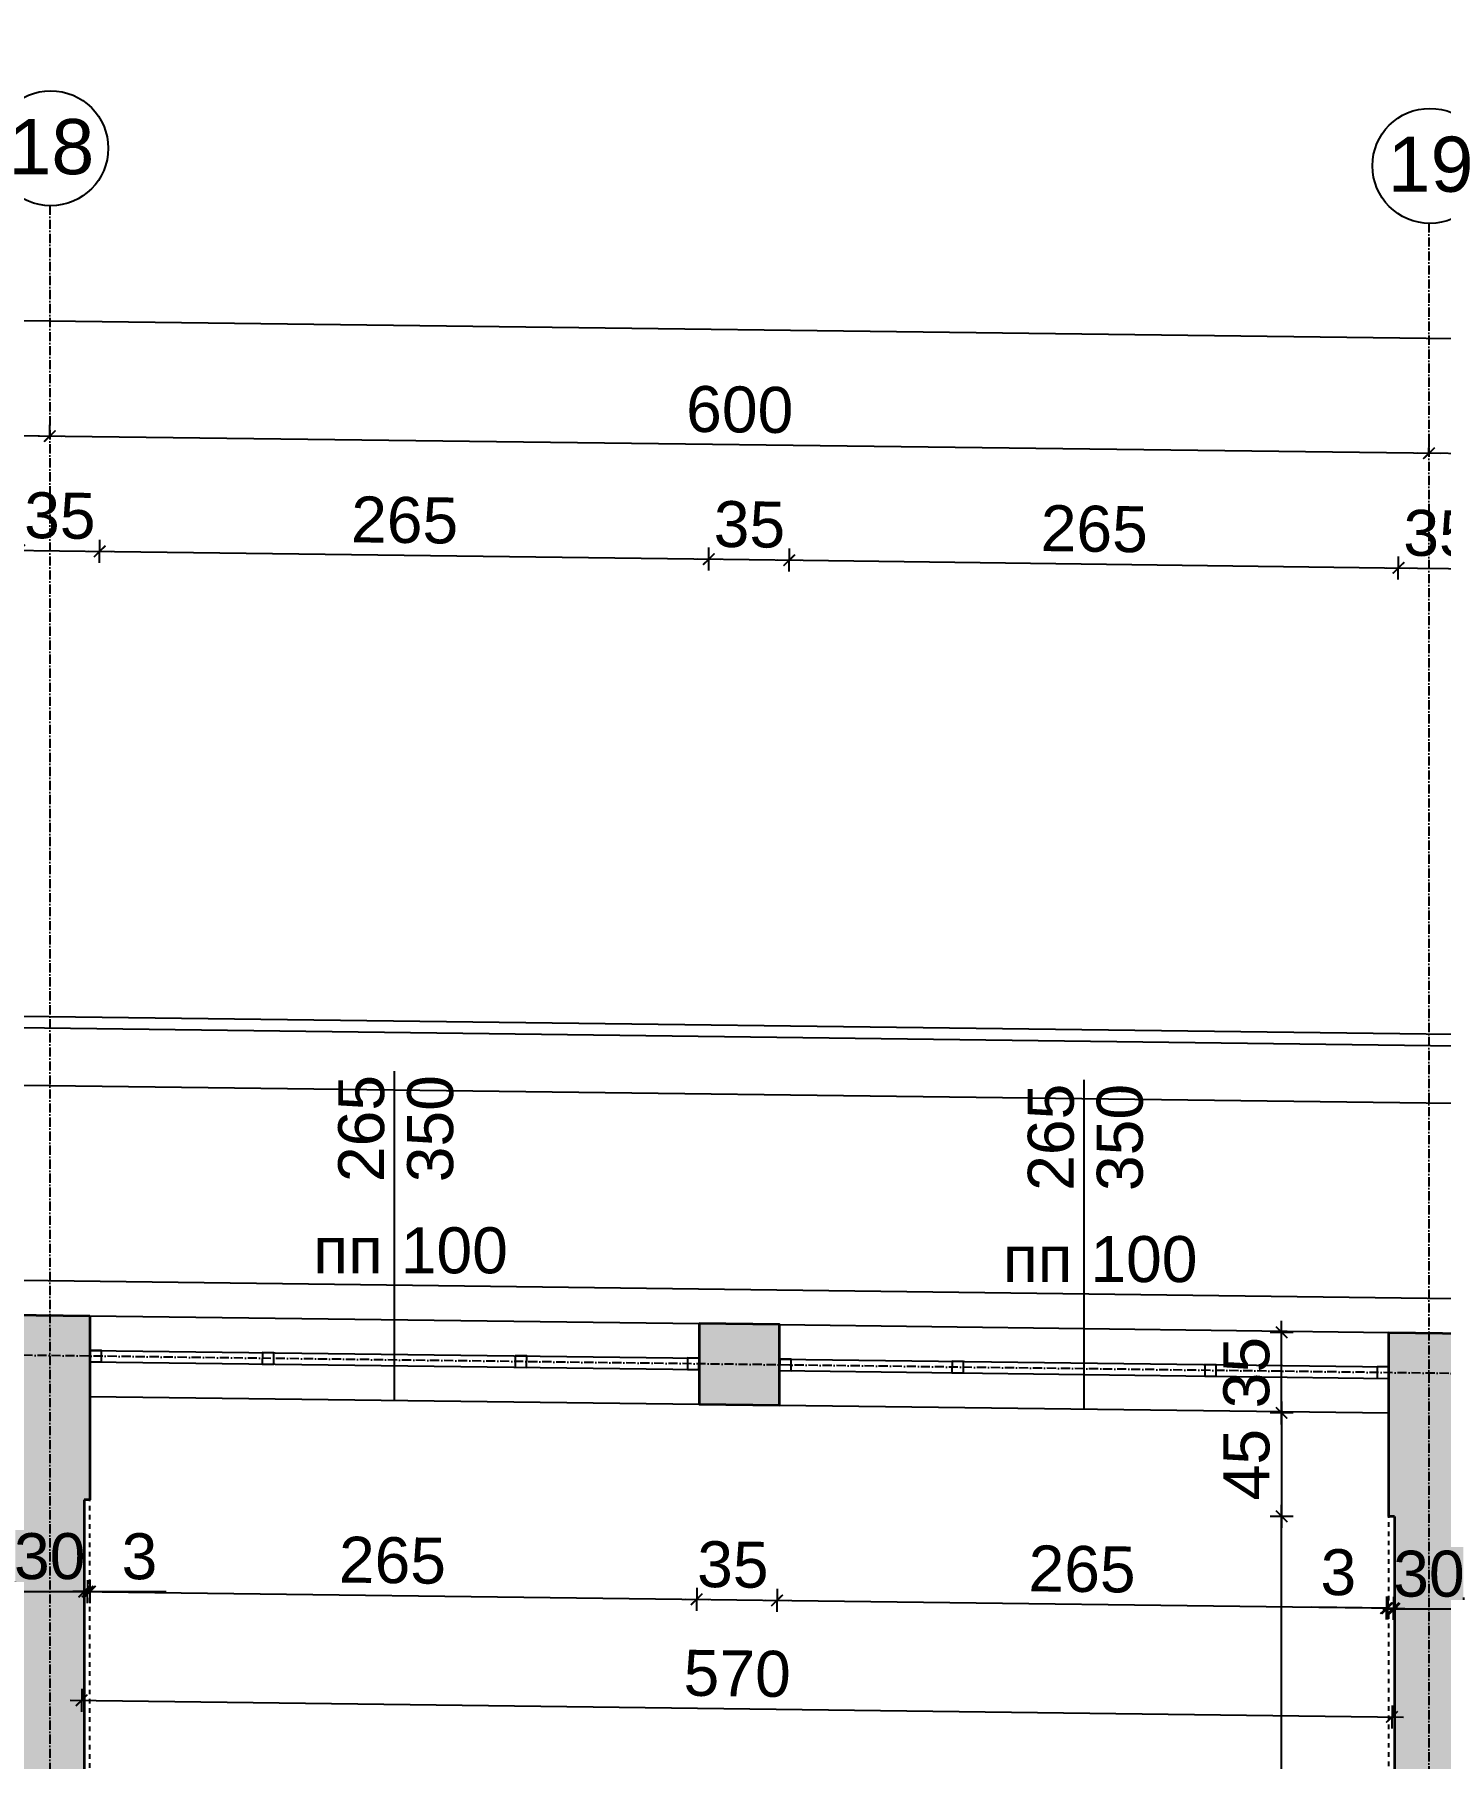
# Model space of a CAD drawing. Header units: inches. Extents: x -72385 to 39588, y -6525 to 66685.
# Drawn here: x -42931 to -42320, y 23815 to 24565 of the extents above; entities that cross this region are included whole.
import ezdxf

# ---------------------------------------------------------------- set-up
doc = ezdxf.new("R2010")
doc.units = ezdxf.units.IN
doc.header["$MEASUREMENT"] = 0
doc.linetypes.add('DashDot', pattern=[0.6, 0.4, -0.1, 0, -0.1])
doc.linetypes.add('Hidden', pattern=[0.4, 0.2, -0.2])
for name, color, linetype, lineweight in [('Изгледни линии', 253, 'Continuous', 25), ('Надписи коти външни', 252, 'Continuous', 25), ('Надписи коти вътрешни', 252, 'Continuous', 25), ('Надписи Оси', 252, 'Continuous', 25), ('Надписи прозорци', 252, 'Continuous', 25), ('Оси', 252, 'DashDot', 25), ('Прозорци', 251, 'Continuous', 25), ('Пунктир', 253, 'Hidden', 25), ('Разрезни линии', 7, 'Continuous', 35), ('Щрих стени', 254, 'Continuous', 25)]:
    doc.layers.add(name, color=color, linetype=linetype, lineweight=lineweight)
doc.styles.add('Arial Regular', font='arial.ttf')
doc.styles.get("Standard").update_dxf_attribs({"font": 'arial.ttf'})
doc.dimstyles.new('Annotative', dxfattribs={"dimscale": 0, "dimtxt": 20, "dimasz": 5, "dimexe": 5, "dimexo": 5, "dimgap": 5, "dimtad": 1, "dimdec": 0, "dimzin": 0, "dimdsep": 46, "dimtxsty": 'Standard', "dimblk": 'ARCHTICK', "dimcen": 5, "dimdle": 5, "dimadec": 0, "dimazin": 0, "dimtfac": 1, "dimtdec": 0, "dimtofl": 0, "dimtmove": 0, "dimatfit": 3, "dimldrblk": 'ARCHTICK', "dimfxl": 5, "dimfxlon": 1, "dimtolj": 1, "dimtzin": 0, "dimarcsym": 1})

# ---------------------------------------------------------------- blocks, each defined once
blk = doc.blocks.new('_ArchTick')
at = {"color": 0, "linetype": 'ByBlock', "const_width": 0.15}
blk.add_lwpolyline([(-0.5, -0.5), (0.5, 0.5)], dxfattribs=at)
blk = doc.blocks.new('*D2864')
at = {"layer": 'Defpoints', "color": 0, "ltscale": 50, "transparency": 16777216}
for p in [(-42907.34, 23972.69), (-42642.34, 23969.32), (-42643.42, 23884.41)]:
    blk.add_point(p, dxfattribs=at)
at = {"layer": 'Надписи коти вътрешни', "color": 0, "lineweight": -2, "ltscale": 50, "transparency": 16777216}
for p, q in [((-42913.42, 23887.85), (-42638.42, 23884.34)), ((-42908.35, 23892.78), (-42908.48, 23882.78)), ((-42643.35, 23889.41), (-42643.48, 23879.41))]:
    blk.add_line(p, q, dxfattribs=at)
at = {"layer": 'Надписи коти вътрешни', "color": 0, "lineweight": -2, "ltscale": 50, "transparency": 16777216, "xscale": 5, "yscale": 5, "zscale": 5}
for p, rotation in [((-42908.42, 23887.78), 179.2706286525463), ((-42643.42, 23884.41), 359.2706286525462)]:
    blk.add_blockref('_ArchTick', p, dxfattribs=dict(at, rotation=rotation))
at = {"layer": 'Надписи коти вътрешни', "color": 0, "ltscale": 50, "transparency": 16777216, "insert": (-42775.72, 23901.3), "char_height": 20, "attachment_point": 5, "rotation": 359.27063}
blk.add_mtext('\\A1;265', dxfattribs=at)
blk = doc.blocks.new('*D2865')
at = {"layer": 'Defpoints', "color": 0, "ltscale": 50, "transparency": 16777216}
for p in [(-42909.84, 23937.72), (-42907.34, 23937.69), (-42907.34, 23887.77)]:
    blk.add_point(p, dxfattribs=at)
at = {"layer": 'Надписи коти вътрешни', "color": 0, "lineweight": -2, "ltscale": 50, "transparency": 16777216}
for p, q in [((-42909.84, 23887.77), (-42914.84, 23887.77)), ((-42909.84, 23892.77), (-42909.84, 23882.77)), ((-42907.34, 23892.77), (-42907.34, 23882.77)), ((-42907.34, 23887.77), (-42874.24, 23887.77))]:
    blk.add_line(p, q, dxfattribs=at)
at = {"layer": 'Надписи коти вътрешни', "color": 0, "lineweight": -2, "ltscale": 50, "transparency": 16777216, "xscale": 5, "yscale": 5, "zscale": 5}
blk.add_blockref('_ArchTick', (-42909.84, 23887.77), dxfattribs=at)
at = {"layer": 'Надписи коти вътрешни', "color": 0, "lineweight": -2, "ltscale": 50, "transparency": 16777216, "xscale": 5, "yscale": 5, "zscale": 5, "rotation": 180}
blk.add_blockref('_ArchTick', (-42907.34, 23887.77), dxfattribs=at)
at = {"layer": 'Надписи коти вътрешни', "color": 0, "ltscale": 50, "transparency": 16777216, "insert": (-42885.79, 23902.99), "char_height": 20, "attachment_point": 5}
blk.add_mtext('\\A1;3', dxfattribs=at)
blk = doc.blocks.new('*D2866')
at = {"layer": 'Defpoints', "color": 0, "ltscale": 50, "transparency": 16777216}
for p in [(-42642.34, 23969.32), (-42607.34, 23968.87), (-42608.42, 23883.96)]:
    blk.add_point(p, dxfattribs=at)
at = {"layer": 'Надписи коти вътрешни', "color": 0, "lineweight": -2, "ltscale": 50, "transparency": 16777216}
for p, q in [((-42643.35, 23889.41), (-42643.48, 23879.41)), ((-42608.35, 23888.96), (-42608.48, 23878.96)), ((-42648.42, 23884.47), (-42603.42, 23883.9))]:
    blk.add_line(p, q, dxfattribs=at)
at = {"layer": 'Надписи коти вътрешни', "color": 0, "lineweight": -2, "ltscale": 50, "transparency": 16777216, "xscale": 5, "yscale": 5, "zscale": 5}
for p, rotation in [((-42643.42, 23884.41), 179.2706286525581), ((-42608.42, 23883.96), 359.2706286525582)]:
    blk.add_blockref('_ArchTick', p, dxfattribs=dict(at, rotation=rotation))
at = {"layer": 'Надписи коти вътрешни', "color": 0, "ltscale": 50, "transparency": 16777216, "insert": (-42627.62, 23899.43), "char_height": 20, "attachment_point": 5, "rotation": 359.27063}
blk.add_mtext('\\A1;35', dxfattribs=at)
blk = doc.blocks.new('*D2867')
at = {"layer": 'Defpoints', "color": 0, "ltscale": 50, "transparency": 16777216}
for p in [(-42607.34, 23968.87), (-42342.34, 23965.5), (-42343.42, 23880.59)]:
    blk.add_point(p, dxfattribs=at)
at = {"layer": 'Надписи коти вътрешни', "color": 0, "lineweight": -2, "ltscale": 50, "transparency": 16777216}
for p, q in [((-42608.35, 23888.96), (-42608.48, 23878.96)), ((-42613.42, 23884.03), (-42338.42, 23880.53)), ((-42343.35, 23885.59), (-42343.48, 23875.59))]:
    blk.add_line(p, q, dxfattribs=at)
at = {"layer": 'Надписи коти вътрешни', "color": 0, "lineweight": -2, "ltscale": 50, "transparency": 16777216, "xscale": 5, "yscale": 5, "zscale": 5}
for p, rotation in [((-42608.42, 23883.96), 179.270628652547), ((-42343.42, 23880.59), 359.270628652547)]:
    blk.add_blockref('_ArchTick', p, dxfattribs=dict(at, rotation=rotation))
at = {"layer": 'Надписи коти вътрешни', "color": 0, "ltscale": 50, "transparency": 16777216, "insert": (-42475.72, 23897.49), "char_height": 20, "attachment_point": 5, "rotation": 359.27063}
blk.add_mtext('\\A1;265', dxfattribs=at)
blk = doc.blocks.new('*D4104')
at = {"layer": 'Defpoints', "color": 0, "ltscale": 50, "transparency": 16777216}
for p in [(-42342.34, 23920.49), (-42339.84, 23920.46), (-42342.85, 23880.58)]:
    blk.add_point(p, dxfattribs=at)
at = {"layer": 'Надписи коти вътрешни', "color": 0, "lineweight": -2, "ltscale": 50, "transparency": 16777216}
for p, q in [((-42342.85, 23880.58), (-42375.94, 23881)), ((-42342.78, 23885.58), (-42342.91, 23875.58)), ((-42340.28, 23885.55), (-42340.41, 23875.55)), ((-42340.35, 23880.55), (-42335.35, 23880.49))]:
    blk.add_line(p, q, dxfattribs=at)
at = {"layer": 'Надписи коти вътрешни', "color": 0, "lineweight": -2, "ltscale": 50, "transparency": 16777216, "xscale": 5, "yscale": 5, "zscale": 5}
for p, rotation in [((-42342.85, 23880.58), 359.2706286525964), ((-42340.35, 23880.55), 179.2706286525964)]:
    blk.add_blockref('_ArchTick', p, dxfattribs=dict(at, rotation=rotation))
at = {"layer": 'Надписи коти вътрешни', "color": 0, "ltscale": 50, "transparency": 16777216, "insert": (-42364.2, 23896.07), "char_height": 20, "attachment_point": 5, "rotation": 359.27063}
blk.add_mtext('\\A1;3', dxfattribs=at)
blk = doc.blocks.new('*D2895')
at = {"layer": 'Defpoints', "color": 0, "ltscale": 50, "transparency": 16777216}
for p in [(-42342.34, 23965.5), (-42388.92, 23920.49), (-42342.34, 23920.49)]:
    blk.add_point(p, dxfattribs=at)
at = {"layer": 'Надписи коти вътрешни', "color": 0, "lineweight": -2, "ltscale": 50, "transparency": 16777216}
for p, q in [((-42388.92, 23970.5), (-42388.92, 23915.49)), ((-42383.92, 23965.5), (-42393.92, 23965.5)), ((-42383.92, 23920.49), (-42393.92, 23920.49))]:
    blk.add_line(p, q, dxfattribs=at)
at = {"layer": 'Надписи коти вътрешни', "color": 0, "lineweight": -2, "ltscale": 50, "transparency": 16777216, "xscale": 5, "yscale": 5, "zscale": 5}
for p, rotation in [((-42388.92, 23965.5), 90), ((-42388.92, 23920.49), 270)]:
    blk.add_blockref('_ArchTick', p, dxfattribs=dict(at, rotation=rotation))
at = {"layer": 'Надписи коти вътрешни', "color": 0, "ltscale": 50, "transparency": 16777216, "insert": (-42404.09, 23943), "char_height": 20, "attachment_point": 5, "rotation": 90}
blk.add_mtext('\\A1;45', dxfattribs=at)
blk = doc.blocks.new('*D2896')
at = {"layer": 'Defpoints', "color": 0, "ltscale": 50, "transparency": 16777216}
for p in [(-42388.92, 23920.49), (-42342.34, 23920.49), (-42342.34, 23427.91)]:
    blk.add_point(p, dxfattribs=at)
at = {"layer": 'Надписи коти вътрешни', "color": 0, "lineweight": -2, "ltscale": 50, "transparency": 16777216}
for p, q in [((-42388.92, 23422.91), (-42388.92, 23925.49)), ((-42383.92, 23920.49), (-42393.92, 23920.49)), ((-42383.92, 23427.91), (-42393.92, 23427.91))]:
    blk.add_line(p, q, dxfattribs=at)
at = {"layer": 'Надписи коти вътрешни', "color": 0, "lineweight": -2, "ltscale": 50, "transparency": 16777216, "xscale": 5, "yscale": 5, "zscale": 5}
for p, rotation in [((-42388.92, 23920.49), 90), ((-42388.92, 23427.91), 270)]:
    blk.add_blockref('_ArchTick', p, dxfattribs=dict(at, rotation=rotation))
at = {"layer": 'Надписи коти вътрешни', "color": 0, "ltscale": 50, "transparency": 16777216, "insert": (-42404.14, 23674.2), "char_height": 20, "attachment_point": 5, "rotation": 90}
blk.add_mtext('\\A1;493', dxfattribs=at)
blk = doc.blocks.new('*D4596')
at = {"layer": 'Defpoints', "color": 0, "ltscale": 50, "transparency": 16777216}
for p in [(-42909.84, 23927.72), (-42339.84, 23920.46), (-42340.95, 23833.24)]:
    blk.add_point(p, dxfattribs=at)
at = {"layer": 'Надписи коти вътрешни', "color": 0, "lineweight": -2, "ltscale": 50, "transparency": 16777216}
for p, q in [((-42910.88, 23845.5), (-42911.01, 23835.5)), ((-42915.95, 23840.56), (-42335.95, 23833.18)), ((-42340.88, 23838.24), (-42341.01, 23828.24))]:
    blk.add_line(p, q, dxfattribs=at)
at = {"layer": 'Надписи коти вътрешни', "color": 0, "lineweight": -2, "ltscale": 50, "transparency": 16777216, "xscale": 5, "yscale": 5, "zscale": 5}
for p, rotation in [((-42910.95, 23840.5), 179.2706286525477), ((-42340.95, 23833.24), 359.2706286525477)]:
    blk.add_blockref('_ArchTick', p, dxfattribs=dict(at, rotation=rotation))
at = {"layer": 'Надписи коти вътрешни', "color": 0, "ltscale": 50, "transparency": 16777216, "insert": (-42625.75, 23852.08), "char_height": 20, "attachment_point": 5, "rotation": 359.27063}
blk.add_mtext('\\A1;570', dxfattribs=at)
blk = doc.blocks.new('*D5739')
at = {"layer": 'Defpoints', "color": 0, "ltscale": 50, "transparency": 16777216}
for p in [(-42903.1, 24340.17), (-42942.34, 24008.14), (-42907.34, 24007.69)]:
    blk.add_point(p, dxfattribs=at)
at = {"layer": 'Надписи коти външни', "color": 0, "lineweight": -2, "ltscale": 50, "transparency": 16777216}
for p, q in [((-42938.17, 24335.61), (-42938.04, 24345.61)), ((-42903.17, 24335.17), (-42903.04, 24345.17)), ((-42943.1, 24340.68), (-42898.11, 24340.1))]:
    blk.add_line(p, q, dxfattribs=at)
at = {"layer": 'Надписи коти външни', "color": 0, "lineweight": -2, "ltscale": 50, "transparency": 16777216, "xscale": 5, "yscale": 5, "zscale": 5}
for p, rotation in [((-42938.1, 24340.61), 179.2706286525463), ((-42903.1, 24340.17), 359.2706286525462)]:
    blk.add_blockref('_ArchTick', p, dxfattribs=dict(at, rotation=rotation))
at = {"layer": 'Надписи коти външни', "color": 0, "ltscale": 50, "transparency": 16777216, "insert": (-42920.41, 24355.61), "char_height": 20, "attachment_point": 5, "rotation": 359.27063}
blk.add_mtext('\\A1;35', dxfattribs=at)
blk = doc.blocks.new('*D5740')
at = {"layer": 'Defpoints', "color": 0, "ltscale": 50, "transparency": 16777216}
for p in [(-42638.1, 24336.79), (-42907.34, 24007.69), (-42642.34, 24004.32)]:
    blk.add_point(p, dxfattribs=at)
at = {"layer": 'Надписи коти външни', "color": 0, "lineweight": -2, "ltscale": 50, "transparency": 16777216}
for p, q in [((-42903.17, 24335.17), (-42903.04, 24345.17)), ((-42908.1, 24340.23), (-42633.11, 24336.73)), ((-42638.17, 24331.79), (-42638.04, 24341.79))]:
    blk.add_line(p, q, dxfattribs=at)
at = {"layer": 'Надписи коти външни', "color": 0, "lineweight": -2, "ltscale": 50, "transparency": 16777216, "xscale": 5, "yscale": 5, "zscale": 5}
for p, rotation in [((-42903.1, 24340.17), 179.270628652547), ((-42638.1, 24336.79), 359.270628652547)]:
    blk.add_blockref('_ArchTick', p, dxfattribs=dict(at, rotation=rotation))
at = {"layer": 'Надписи коти външни', "color": 0, "ltscale": 50, "transparency": 16777216, "insert": (-42770.41, 24353.69), "char_height": 20, "attachment_point": 5, "rotation": 359.27063}
blk.add_mtext('\\A1;265', dxfattribs=at)
blk = doc.blocks.new('*D5741')
at = {"layer": 'Defpoints', "color": 0, "ltscale": 50, "transparency": 16777216}
for p in [(-42603.1, 24336.35), (-42642.34, 24004.32), (-42607.34, 24003.88)]:
    blk.add_point(p, dxfattribs=at)
at = {"layer": 'Надписи коти външни', "color": 0, "lineweight": -2, "ltscale": 50, "transparency": 16777216}
for p, q in [((-42638.17, 24331.79), (-42638.04, 24341.79)), ((-42603.17, 24331.35), (-42603.04, 24341.35)), ((-42643.1, 24336.86), (-42598.11, 24336.28))]:
    blk.add_line(p, q, dxfattribs=at)
at = {"layer": 'Надписи коти външни', "color": 0, "lineweight": -2, "ltscale": 50, "transparency": 16777216, "xscale": 5, "yscale": 5, "zscale": 5}
for p, rotation in [((-42638.1, 24336.79), 179.2706286525522), ((-42603.1, 24336.35), 359.2706286525522)]:
    blk.add_blockref('_ArchTick', p, dxfattribs=dict(at, rotation=rotation))
at = {"layer": 'Надписи коти външни', "color": 0, "ltscale": 50, "transparency": 16777216, "insert": (-42620.41, 24351.79), "char_height": 20, "attachment_point": 5, "rotation": 359.27063}
blk.add_mtext('\\A1;35', dxfattribs=at)
blk = doc.blocks.new('*D5742')
at = {"layer": 'Defpoints', "color": 0, "ltscale": 50, "transparency": 16777216}
for p in [(-42338.1, 24332.97), (-42607.34, 24003.88), (-42342.34, 24000.5)]:
    blk.add_point(p, dxfattribs=at)
at = {"layer": 'Надписи коти външни', "color": 0, "lineweight": -2, "ltscale": 50, "transparency": 16777216}
for p, q in [((-42603.17, 24331.35), (-42603.04, 24341.35)), ((-42338.17, 24327.97), (-42338.04, 24337.97)), ((-42608.1, 24336.41), (-42333.11, 24332.91))]:
    blk.add_line(p, q, dxfattribs=at)
at = {"layer": 'Надписи коти външни', "color": 0, "lineweight": -2, "ltscale": 50, "transparency": 16777216, "xscale": 5, "yscale": 5, "zscale": 5}
for p, rotation in [((-42603.1, 24336.35), 179.2706286525463), ((-42338.1, 24332.97), 359.2706286525462)]:
    blk.add_blockref('_ArchTick', p, dxfattribs=dict(at, rotation=rotation))
at = {"layer": 'Надписи коти външни', "color": 0, "ltscale": 50, "transparency": 16777216, "insert": (-42470.41, 24349.87), "char_height": 20, "attachment_point": 5, "rotation": 359.27063}
blk.add_mtext('\\A1;265', dxfattribs=at)
blk = doc.blocks.new('*D5743')
at = {"layer": 'Defpoints', "color": 0, "ltscale": 50, "transparency": 16777216}
for p in [(-42303.1, 24332.53), (-42342.34, 24000.5), (-42307.34, 24000.06)]:
    blk.add_point(p, dxfattribs=at)
at = {"layer": 'Надписи коти външни', "color": 0, "lineweight": -2, "ltscale": 50, "transparency": 16777216}
for p, q in [((-42338.17, 24327.97), (-42338.04, 24337.97)), ((-42343.1, 24333.04), (-42298.11, 24332.47)), ((-42303.17, 24327.53), (-42303.04, 24337.53))]:
    blk.add_line(p, q, dxfattribs=at)
at = {"layer": 'Надписи коти външни', "color": 0, "lineweight": -2, "ltscale": 50, "transparency": 16777216, "xscale": 5, "yscale": 5, "zscale": 5}
for p, rotation in [((-42338.1, 24332.97), 179.2706286525463), ((-42303.1, 24332.53), 359.2706286525462)]:
    blk.add_blockref('_ArchTick', p, dxfattribs=dict(at, rotation=rotation))
at = {"layer": 'Надписи коти външни', "color": 0, "ltscale": 50, "transparency": 16777216, "insert": (-42320.41, 24347.97), "char_height": 20, "attachment_point": 5, "rotation": 359.27063}
blk.add_mtext('\\A1;35', dxfattribs=at)
blk = doc.blocks.new('*D5770')
at = {"layer": 'Defpoints', "color": 0, "ltscale": 50, "transparency": 16777216}
for p in [(-42324.84, 24382.81), (-42324.84, 24382.81), (-41724.84, 24375.17)]:
    blk.add_point(p, dxfattribs=at)
at = {"layer": 'Надписи коти външни', "color": 0, "lineweight": -2, "ltscale": 50, "transparency": 16777216}
for p, q in [((-41719.84, 24375.11), (-42329.84, 24382.87)), ((-42324.84, 24382.81), (-42324.77, 24387.81)), ((-41724.84, 24375.17), (-41724.77, 24380.17))]:
    blk.add_line(p, q, dxfattribs=at)
at = {"layer": 'Надписи коти външни', "color": 0, "lineweight": -2, "ltscale": 50, "transparency": 16777216, "xscale": 5, "yscale": 5, "zscale": 5}
for p, rotation in [((-42324.84, 24382.81), 179.2706286525473), ((-41724.84, 24375.17), 359.2706286525473)]:
    blk.add_blockref('_ArchTick', p, dxfattribs=dict(at, rotation=rotation))
at = {"layer": 'Надписи коти външни', "color": 0, "ltscale": 50, "transparency": 16777216, "insert": (-42024.64, 24394.2), "char_height": 20, "attachment_point": 5, "rotation": 359.27063}
blk.add_mtext('\\A1;600', dxfattribs=at)
blk = doc.blocks.new('*D5771')
at = {"layer": 'Defpoints', "color": 0, "ltscale": 50, "transparency": 16777216}
for p in [(-42924.84, 24390.25), (-42924.84, 24390.25), (-42324.84, 24382.81)]:
    blk.add_point(p, dxfattribs=at)
at = {"layer": 'Надписи коти външни', "color": 0, "lineweight": -2, "ltscale": 50, "transparency": 16777216}
for p, q in [((-42319.84, 24382.75), (-42929.84, 24390.31)), ((-42924.84, 24390.25), (-42924.78, 24395.25)), ((-42324.84, 24382.81), (-42324.78, 24387.81))]:
    blk.add_line(p, q, dxfattribs=at)
at = {"layer": 'Надписи коти външни', "color": 0, "lineweight": -2, "ltscale": 50, "transparency": 16777216, "xscale": 5, "yscale": 5, "zscale": 5}
for p, rotation in [((-42924.84, 24390.25), 179.2893056029404), ((-42324.84, 24382.81), 359.2893056029404)]:
    blk.add_blockref('_ArchTick', p, dxfattribs=dict(at, rotation=rotation))
at = {"layer": 'Надписи коти външни', "color": 0, "ltscale": 50, "transparency": 16777216, "insert": (-42624.65, 24401.74), "char_height": 20, "attachment_point": 5, "rotation": 359.28931}
blk.add_mtext('\\A1;600', dxfattribs=at)
blk = doc.blocks.new('*D5772')
at = {"layer": 'Defpoints', "color": 0, "ltscale": 50, "transparency": 16777216}
for p in [(-43524.84, 24398.09), (-43524.84, 24398.09), (-42924.84, 24390.25)]:
    blk.add_point(p, dxfattribs=at)
at = {"layer": 'Надписи коти външни', "color": 0, "lineweight": -2, "ltscale": 50, "transparency": 16777216}
for p, q in [((-42919.84, 24390.19), (-43529.84, 24398.15)), ((-43524.84, 24398.09), (-43524.77, 24403.09)), ((-42924.84, 24390.25), (-42924.77, 24395.25))]:
    blk.add_line(p, q, dxfattribs=at)
at = {"layer": 'Надписи коти външни', "color": 0, "lineweight": -2, "ltscale": 50, "transparency": 16777216, "xscale": 5, "yscale": 5, "zscale": 5}
for p, rotation in [((-43524.84, 24398.09), 179.2519518571627), ((-42924.84, 24390.25), 359.2519518571626)]:
    blk.add_blockref('_ArchTick', p, dxfattribs=dict(at, rotation=rotation))
at = {"layer": 'Надписи коти външни', "color": 0, "ltscale": 50, "transparency": 16777216, "insert": (-43224.64, 24409.38), "char_height": 20, "attachment_point": 5, "rotation": 359.25195}
blk.add_mtext('\\A1;600', dxfattribs=at)
blk = doc.blocks.new('*D5760')
at = {"layer": 'Defpoints', "color": 0, "ltscale": 50, "transparency": 16777216}
for p in [(-40216.83, 24405.98), (-52317.34, 24127.49), (-40222.34, 23973.51)]:
    blk.add_point(p, dxfattribs=at)
at = {"layer": 'Надписи коти външни', "color": 0, "lineweight": -2, "ltscale": 50, "transparency": 16777216}
for p, q in [((-52311.9, 24554.95), (-52311.77, 24564.95)), ((-52316.83, 24560.02), (-40211.83, 24405.91)), ((-40216.9, 24400.98), (-40216.77, 24410.98))]:
    blk.add_line(p, q, dxfattribs=at)
at = {"layer": 'Надписи коти външни', "color": 0, "lineweight": -2, "ltscale": 50, "transparency": 16777216, "xscale": 5, "yscale": 5, "zscale": 5}
for p, rotation in [((-52311.83, 24559.95), 179.2706286525472), ((-40216.83, 24405.98), 359.2706286525473)]:
    blk.add_blockref('_ArchTick', p, dxfattribs=dict(at, rotation=rotation))
at = {"layer": 'Надписи коти външни', "color": 0, "ltscale": 50, "transparency": 16777216, "insert": (-46264.14, 24498.18), "char_height": 20, "attachment_point": 5, "rotation": 359.27063}
blk.add_mtext('\\A1;12095', dxfattribs=at)
blk = doc.blocks.new('*D7304')
at = {"layer": 'Defpoints', "color": 0, "ltscale": 10, "transparency": 16777216}
for p in [(-42939.84, 23897.09), (-42909.84, 23897.09), (-42909.84, 23887.85)]:
    blk.add_point(p, dxfattribs=at)
at = {"layer": 'Надписи коти вътрешни', "color": 0, "lineweight": -2, "ltscale": 10, "transparency": 16777216}
for p, q in [((-42944.84, 23887.85), (-42904.84, 23887.85)), ((-42939.84, 23892.09), (-42939.84, 23882.85)), ((-42909.84, 23892.09), (-42909.84, 23882.85))]:
    blk.add_line(p, q, dxfattribs=at)
at = {"layer": 'Надписи коти вътрешни', "color": 0, "lineweight": -2, "ltscale": 10, "transparency": 16777216, "xscale": 5, "yscale": 5, "zscale": 5, "rotation": 180}
blk.add_blockref('_ArchTick', (-42939.84, 23887.85), dxfattribs=at)
at = {"layer": 'Надписи коти вътрешни', "color": 0, "lineweight": -2, "ltscale": 10, "transparency": 16777216, "xscale": 5, "yscale": 5, "zscale": 5}
blk.add_blockref('_ArchTick', (-42909.84, 23887.85), dxfattribs=at)
at = {"layer": 'Надписи коти вътрешни', "color": 0, "ltscale": 10, "transparency": 16777216, "insert": (-42924.84, 23903.06), "char_height": 20, "attachment_point": 5}
blk.add_mtext('\\A1;30', dxfattribs=at)
blk = doc.blocks.new('*D7305')
at = {"layer": 'Defpoints', "color": 0, "ltscale": 10, "transparency": 16777216}
for p in [(-42339.84, 23901.27), (-42309.84, 23901.27), (-42309.84, 23880.21)]:
    blk.add_point(p, dxfattribs=at)
at = {"layer": 'Надписи коти вътрешни', "color": 0, "lineweight": -2, "ltscale": 10, "transparency": 16777216}
for p, q in [((-42339.84, 23885.21), (-42339.84, 23875.21)), ((-42309.84, 23885.21), (-42309.84, 23875.21)), ((-42344.84, 23880.21), (-42304.84, 23880.21))]:
    blk.add_line(p, q, dxfattribs=at)
at = {"layer": 'Надписи коти вътрешни', "color": 0, "lineweight": -2, "ltscale": 10, "transparency": 16777216, "xscale": 5, "yscale": 5, "zscale": 5, "rotation": 180}
blk.add_blockref('_ArchTick', (-42339.84, 23880.21), dxfattribs=at)
at = {"layer": 'Надписи коти вътрешни', "color": 0, "lineweight": -2, "ltscale": 10, "transparency": 16777216, "xscale": 5, "yscale": 5, "zscale": 5}
blk.add_blockref('_ArchTick', (-42309.84, 23880.21), dxfattribs=at)
at = {"layer": 'Надписи коти вътрешни', "color": 0, "ltscale": 10, "transparency": 16777216, "insert": (-42324.84, 23895.43), "char_height": 20, "attachment_point": 5}
blk.add_mtext('\\A1;30', dxfattribs=at)
blk = doc.blocks.new('*D7327')
at = {"layer": 'Defpoints', "color": 0, "ltscale": 10, "transparency": 16777216}
for p in [(-42388.92, 24000.5), (-42351.94, 24000.5), (-42351.94, 23965.5)]:
    blk.add_point(p, dxfattribs=at)
at = {"layer": 'Надписи коти вътрешни', "color": 0, "lineweight": -2, "ltscale": 10, "transparency": 16777216}
for p, q in [((-42383.92, 24000.5), (-42393.92, 24000.5)), ((-42388.92, 23960.5), (-42388.92, 24005.5)), ((-42383.92, 23965.5), (-42393.92, 23965.5))]:
    blk.add_line(p, q, dxfattribs=at)
at = {"layer": 'Надписи коти вътрешни', "color": 0, "lineweight": -2, "ltscale": 10, "transparency": 16777216, "xscale": 5, "yscale": 5, "zscale": 5}
for p, rotation in [((-42388.92, 24000.5), 90), ((-42388.92, 23965.5), 270)]:
    blk.add_blockref('_ArchTick', p, dxfattribs=dict(at, rotation=rotation))
at = {"layer": 'Надписи коти вътрешни', "color": 0, "ltscale": 10, "transparency": 16777216, "insert": (-42404.14, 23983), "char_height": 20, "attachment_point": 5, "rotation": 90}
blk.add_mtext('\\A1;35', dxfattribs=at)

msp = doc.modelspace()

# ---------------------------------------------------------------- hatches: boundary and pattern name
at = {"layer": 'Щрих стени', "ltscale": 10}
h = msp.add_hatch(color=256, dxfattribs=at)
h.dxf.hatch_style = 1
h.paths.add_polyline_path([(-45319.84, 23453.36), (-45339.84, 23453.61), (-45339.84, 23958.65), (-45337.34, 23958.62), (-45337.34, 24038.63), (-45372.34, 24039.08), (-45372.34, 23959.07), (-45369.84, 23959.04), (-45369.84, 23454), (-45372.34, 23454.03), (-45372.34, 23436.53), (-45449.84, 23437.51), (-45449.84, 23407.51), (-45369.84, 23406.49), (-45369.84, 23341.49), (-45339.84, 23341.1), (-45339.84, 23406.11), (-45139.84, 23403.56), (-45139.84, 23433.57), (-45319.84, 23435.86)])
h.paths.add_polyline_path([(-44729.84, 23458.3), (-44779.84, 23458.94), (-44779.84, 23428.98), (-44979.84, 23431.53), (-44979.84, 23401.53), (-44779.84, 23398.98), (-44779.84, 23368.93), (-44729.84, 23368.29), (-44729.84, 23398.34), (-44179.84, 23391.34), (-44179.84, 23361.29), (-44129.84, 23360.66), (-44129.84, 23390.71), (-43699.84, 23385.23), (-43699.84, 23415.23), (-44129.84, 23420.71), (-44129.84, 23450.66), (-44139.84, 23450.79), (-44139.84, 23943.38), (-44137.34, 23943.35), (-44137.34, 24023.35), (-44172.34, 24023.8), (-44172.34, 23943.79), (-44169.84, 23943.76), (-44169.84, 23451.17), (-44204.84, 23451.62), (-44204.84, 23421.66), (-44729.84, 23428.35)])
h.paths.add_polyline_path([(-44737.34, 24030.99), (-44772.34, 24031.44), (-44772.34, 23951.43), (-44737.34, 23950.98)])
h.paths.add_polyline_path([(-45037.34, 24034.81), (-45072.34, 24035.26), (-45072.34, 24000.25), (-45037.34, 23999.81)])
h.paths.add_polyline_path([(-44437.34, 24027.17), (-44472.34, 24027.62), (-44472.34, 23992.61), (-44437.34, 23992.17)])
h.paths.add_polyline_path([(-43837.34, 24019.53), (-43872.34, 24019.98), (-43872.34, 23984.98), (-43837.34, 23984.53)], flags=17)
h.paths.add_polyline_path([(-43507.34, 24015.33), (-43572.34, 24016.16), (-43572.34, 23936.15), (-43554.84, 23935.93), (-43554.84, 23443.34), (-43579.84, 23443.66), (-43579.84, 23413.71), (-43609.84, 23414.09), (-43609.84, 23384.09), (-43579.84, 23383.7), (-43579.84, 23353.65), (-43499.84, 23352.63), (-43499.84, 23382.69), (-43064.84, 23377.15), (-43064.84, 23407.15), (-43499.84, 23412.69), (-43499.84, 23442.64), (-43524.84, 23442.96), (-43524.84, 23935.55), (-43507.34, 23935.33)])
h.paths.add_polyline_path([(-43207.34, 24011.51), (-43242.34, 24011.96), (-43242.34, 23976.96), (-43207.34, 23976.51)], flags=17)
h.paths.add_polyline_path([(-42709.84, 23402.63), (-42899.84, 23405.05), (-42899.84, 23435), (-42909.84, 23435.13), (-42909.84, 23927.72), (-42907.34, 23927.69), (-42907.34, 24007.69), (-42942.34, 24008.14), (-42942.34, 23928.13), (-42939.84, 23928.1), (-42939.84, 23435.51), (-42974.84, 23435.96), (-42974.84, 23376), (-42949.84, 23375.68), (-42949.84, 23345.63), (-42899.84, 23345), (-42899.84, 23375.05), (-42709.84, 23372.63)])
h = msp.add_hatch(color=256, dxfattribs=at)
h.dxf.hatch_style = 1
h.paths.add_polyline_path([(-42607.34, 24003.88), (-42642.34, 24004.32), (-42642.34, 23969.32), (-42607.34, 23968.87)])
h.paths.add_polyline_path([(-42094.84, 23394.8), (-42299.84, 23397.41), (-42299.84, 23427.37), (-42309.84, 23427.49), (-42309.84, 23920.08), (-42307.34, 23920.05), (-42307.34, 24000.06), (-42342.34, 24000.5), (-42342.34, 23920.49), (-42339.84, 23920.46), (-42339.84, 23427.87), (-42349.84, 23428), (-42349.84, 23398.05), (-42549.84, 23400.59), (-42549.84, 23370.59), (-42349.84, 23368.05), (-42349.84, 23337.99), (-42299.84, 23337.36), (-42299.84, 23367.41), (-42094.84, 23364.8)])
h.paths.add_polyline_path([(-42007.34, 23996.24), (-42042.34, 23996.68), (-42042.34, 23961.68), (-42007.34, 23961.23)])
h.paths.add_polyline_path([(-41499.84, 23387.23), (-41699.84, 23389.77), (-41699.84, 23419.73), (-41709.84, 23419.85), (-41709.84, 23912.44), (-41707.34, 23912.41), (-41707.34, 23992.42), (-41742.34, 23992.86), (-41742.34, 23912.86), (-41739.84, 23912.82), (-41739.84, 23420.24), (-41774.84, 23420.68), (-41774.84, 23390.73), (-41934.84, 23392.76), (-41934.84, 23362.76), (-41749.84, 23360.41), (-41749.84, 23330.36), (-41699.84, 23329.72), (-41699.84, 23359.77), (-41499.84, 23357.22)])
h.paths.add_polyline_path([(-41407.34, 23988.6), (-41442.34, 23989.04), (-41442.34, 23954.04), (-41407.34, 23953.6)])
h.paths.add_polyline_path([(-40222.34, 23973.51), (-40717.34, 23979.81), (-40717.34, 23964.81), (-40907.34, 23967.23), (-40907.34, 23982.23), (-41142.34, 23985.22), (-41142.34, 23905.22), (-41107.34, 23904.77), (-41107.34, 23949.78), (-40697.34, 23944.56), (-40697.34, 23657.03), (-40667.34, 23656.65), (-40667.34, 23929.17), (-40622.34, 23928.6), (-40622.34, 23943.6), (-40257.34, 23938.96), (-40257.34, 23683.93), (-40267.34, 23684.06), (-40267.34, 23609.06), (-40257.34, 23608.93), (-40257.34, 23371.41), (-40497.34, 23374.46), (-40497.34, 23344.46), (-40257.34, 23341.41), (-40257.34, 23098.89), (-40267.34, 23099.01), (-40267.34, 23024.01), (-40257.34, 23023.88), (-40257.34, 22773.86), (-40647.34, 22778.83), (-40647.34, 22798.83), (-40667.34, 22799.08), (-40667.34, 22819.08), (-40697.34, 22819.47), (-40697.34, 22779.46), (-40732.34, 22779.91), (-40732.34, 22749.91), (-40207.34, 22743.22), (-40207.34, 22763.22), (-40222.34, 22763.41)])
h.paths.add_polyline_path([(-40597.34, 23405.74), (-40667.34, 23406.63), (-40667.34, 23436.63), (-40697.34, 23437.02), (-40697.34, 23377.01), (-41069.84, 23381.75), (-41069.84, 23407.01), (-41199.84, 23408.66), (-41199.84, 23383.41), (-41339.84, 23385.19), (-41339.84, 23355.19), (-41199.84, 23353.41), (-41199.84, 23328.66), (-41142.34, 23327.93), (-41142.34, 23297.92), (-41112.34, 23297.54), (-41112.34, 23327.54), (-41069.84, 23327), (-41069.84, 23351.75), (-40697.34, 23347.01), (-40697.34, 22919.47), (-40667.34, 22919.09), (-40667.34, 23346.63), (-40597.34, 23345.74)])
h.paths.add_polyline_path([(-41112.34, 23137.53), (-41142.34, 23137.91), (-41142.34, 23082.65), (-41949.84, 23092.93), (-41949.84, 23062.93), (-41749.84, 23060.38), (-41749.84, 22910.37), (-41744.84, 22910.31), (-41744.84, 23060.32), (-41207.34, 23053.48), (-41207.34, 22983.47), (-41142.34, 22982.64), (-41142.34, 22792.63), (-41182.34, 22793.14), (-41182.34, 22728.13), (-41699.84, 22734.72), (-41699.84, 22819.73), (-41749.84, 22820.36), (-41749.84, 22765.36), (-41774.84, 22765.68), (-41774.84, 22730.67), (-41754.84, 22730.42), (-41142.34, 22722.62), (-41142.34, 22185.08), (-41707.34, 22192.27), (-41707.34, 22237.28), (-41742.34, 22237.72), (-41742.34, 22157.71), (-41738.03, 22019.81), (-41401.27, 22028.66), (-41401.8, 22048.66), (-41708.66, 22040.59), (-41712, 22147.33), (-41124.55, 22139.85), (-41121.98, 22056.01), (-41321.83, 22050.76), (-41321.3, 22030.77), (-41291.31, 22031.56), (-41289.48, 21971.58), (-41269.48, 21972.11), (-41271.32, 22032.08), (-41121.37, 22036.02), (-41116.17, 21866.1), (-41098.68, 21866.56), (-41107.34, 22149.63), (-41097.34, 22149.5), (-41097.34, 22184.51), (-41112.34, 22184.7), (-41112.34, 22404.71), (-41077.34, 22404.27), (-41077.34, 22434.27), (-41112.34, 22434.72), (-41112.34, 22754.74), (-41042.34, 22753.85), (-41042.34, 22783.85), (-41087.34, 22784.43), (-41087.34, 22804.43), (-41112.34, 22804.75)])

# ---------------------------------------------------------------- linework, layer by layer
at = {"layer": 'Изгледни линии', "ltscale": 50}
for p, q in [((-45969.84, 24176.69), (-41113.29, 24114.87)), ((-45939.84, 24146.31), (-41143.29, 24085.24)), ((-41127.34, 24000.03), (-45937.34, 24061.27)), ((-42907.34, 24007.69), (-42642.34, 24004.32)), ((-42607.34, 24003.88), (-42342.34, 24000.5)), ((-42907.34, 23972.69), (-42642.34, 23969.32)), ((-42607.34, 23968.87), (-42342.34, 23965.5))]:
    msp.add_line(p, q, dxfattribs=at)
msp.add_lwpolyline([(-45964.84, 24066.62), (-45964.84, 24171.63), (-41118.29, 24109.93)], dxfattribs=at)
at = {"layer": 'Надписи Оси', "ltscale": 50}
for centre in [(-42924.4, 24515.46), (-42324.4, 24507.82)]:
    msp.add_circle(centre, 25, dxfattribs=at)
at = {"layer": 'Надписи прозорци', "ltscale": 50}
for p, q in [((-42774.84, 23971.01), (-42774.84, 24114.16)), ((-42474.84, 23967.19), (-42474.84, 24110.34))]:
    msp.add_line(p, q, dxfattribs=at)
at = {"layer": 'Оси', "ltscale": 10}
for p, q in [((-42924.84, 24490.46), (-42924.84, 21690.23)), ((-42324.84, 24482.82), (-42324.84, 21682.59)), ((-39839.84, 23951.14), (-52799.84, 24116.13))]:
    msp.add_line(p, q, dxfattribs=at)
at = {"layer": 'Прозорци', "ltscale": 50}
for p, q in [((-42907.34, 23992.69), (-42642.34, 23989.32)), ((-42907.34, 23987.69), (-42642.34, 23984.32)), ((-42607.34, 23988.87), (-42342.34, 23985.5)), ((-42607.34, 23983.87), (-42342.34, 23980.5))]:
    msp.add_line(p, q, dxfattribs=at)
for points in [[(-42907.34, 23987.69), (-42902.34, 23987.63), (-42902.27, 23992.63), (-42907.27, 23992.69), (-42907.34, 23987.69)], [(-42832.35, 23986.74), (-42827.35, 23986.67), (-42827.29, 23991.67), (-42832.29, 23991.74), (-42832.35, 23986.74)], [(-42722.39, 23985.34), (-42717.39, 23985.27), (-42717.33, 23990.27), (-42722.32, 23990.34), (-42722.39, 23985.34)], [(-42647.4, 23984.39), (-42642.4, 23984.33), (-42642.34, 23989.32), (-42647.34, 23989.39), (-42647.4, 23984.39)], [(-42607.34, 23983.87), (-42602.34, 23983.81), (-42602.27, 23988.81), (-42607.27, 23988.87), (-42607.34, 23983.87)], [(-42532.35, 23982.92), (-42527.35, 23982.86), (-42527.29, 23987.85), (-42532.29, 23987.92), (-42532.35, 23982.92)], [(-42422.39, 23981.52), (-42417.39, 23981.46), (-42417.33, 23986.45), (-42422.32, 23986.52), (-42422.39, 23981.52)], [(-42347.4, 23980.57), (-42342.4, 23980.51), (-42342.34, 23985.51), (-42347.34, 23985.57), (-42347.4, 23980.57)]]:
    msp.add_lwpolyline(points, dxfattribs=at)
at = {"layer": 'Пунктир', "ltscale": 10}
for p, q in [((-42907.34, 23435.1), (-42907.34, 23927.69)), ((-42342.34, 23427.91), (-42342.34, 23920.49))]:
    msp.add_line(p, q, dxfattribs=at)
at = {"layer": 'Разрезни линии', "ltscale": 50}
for p, q in [((-42942.34, 24008.14), (-42907.34, 24007.69)), ((-42907.34, 24007.69), (-42907.34, 23927.69)), ((-42342.34, 24000.5), (-42307.34, 24000.06)), ((-42342.34, 23920.49), (-42342.34, 24000.5)), ((-42907.34, 23927.69), (-42909.84, 23927.72)), ((-42909.84, 23927.72), (-42909.84, 23435.13)), ((-42339.84, 23920.46), (-42342.34, 23920.49)), ((-42339.84, 23920.46), (-42339.84, 23427.87))]:
    msp.add_line(p, q, dxfattribs=at)
msp.add_lwpolyline([(-42642.34, 24004.32), (-42642.34, 23969.32), (-42607.34, 23968.87), (-42607.34, 24003.88)], close=True, dxfattribs=at)

# ---------------------------------------------------------------- texts
at = {"layer": 'Надписи Оси', "ltscale": 100, "char_height": 24, "width": 27.2128, "attachment_point": 1, "style": 'Arial Regular'}
for s, insert in [('\\pxqc;18', (-42937.72, 24528.17)), ('\\pxqc;19', (-42337.72, 24520.54))]:
    msp.add_mtext(s, dxfattribs=dict(at, insert=insert))
at = {"layer": 'Надписи прозорци', "ltscale": 100, "char_height": 20, "width": 180.4891, "attachment_point": 1, "rotation": 90, "style": 'Arial Regular'}
for s, insert in [('265', (-42799.35, 24065.86)), ('350', (-42769.35, 24065.78)), ('265', (-42499.35, 24062.05)), ('350', (-42469.35, 24061.96))]:
    msp.add_mtext(s, dxfattribs=dict(at, insert=insert))
at = {"layer": 'Надписи прозорци', "ltscale": 100, "char_height": 20, "width": 180.4891, "attachment_point": 1, "style": 'Arial Regular'}
for insert in [(-42810.15, 24046.2), (-42510.15, 24042.38)]:
    msp.add_mtext('пп 100', dxfattribs=dict(at, insert=insert))

# ---------------------------------------------------------------- dimensions: what is measured, and where the dimension line sits
at = {"layer": 'Надписи коти външни', "ltscale": 50}
dim = msp.add_aligned_dim(p1=(-52317.34, 24127.49), p2=(-40222.34, 23973.51), distance=432.5, text='12095', dimstyle='Annotative', override={"dimscale": 0, "dimtix": 0, "dimtofl": 0, "dimtmove": 0, "dimatfit": 3}, dxfattribs=at)
dim.commit()
dim.dimension.update_dxf_attribs({"geometry": '*D5760', "text_midpoint": (-46264.14, 24498.18)})
for p1, p2, distance, picture, middle in [((-42924.84, 24390.25), (-43524.84, 24398.09), 0, '*D5772', (-43224.64, 24409.38)), ((-42324.84, 24382.81), (-42924.84, 24390.25), 0, '*D5771', (-42624.65, 24401.74)), ((-41724.84, 24375.17), (-42324.84, 24382.81), 0, '*D5770', (-42024.64, 24394.2)), ((-42907.34, 24007.69), (-42642.34, 24004.32), 332.5, '*D5740', (-42770.41, 24353.69)), ((-42607.34, 24003.88), (-42342.34, 24000.5), 332.5, '*D5742', (-42470.41, 24349.87))]:
    dim = msp.add_aligned_dim(p1=p1, p2=p2, distance=distance, dimstyle='Annotative', override={"dimscale": 0, "dimtix": 0, "dimtofl": 0, "dimtmove": 0, "dimatfit": 3}, dxfattribs=at)
    dim.commit()
    dim.dimension.update_dxf_attribs({"geometry": picture, "text_midpoint": middle})
for base, p1, p2, picture, middle in [((-42903.1, 24340.17), (-42942.34, 24008.14), (-42907.34, 24007.69), '*D5739', (-42920.6, 24340.39)), ((-42603.1, 24336.35), (-42642.34, 24004.32), (-42607.34, 24003.88), '*D5741', (-42620.6, 24336.57)), ((-42303.1, 24332.53), (-42342.34, 24000.5), (-42307.34, 24000.06), '*D5743', (-42320.6, 24332.75))]:
    dim = msp.add_linear_dim(base=base, p1=p1, p2=p2, angle=359.27063, dimstyle='Annotative', override={"dimscale": 0, "dimtix": 0, "dimtofl": 0, "dimtmove": 0, "dimatfit": 3}, dxfattribs=at)
    dim.commit()
    dim.dimension.update_dxf_attribs({"geometry": picture, "text_midpoint": middle, "dimtype": 129})
at = {"layer": 'Надписи коти вътрешни', "ltscale": 10}
for base, p1, p2, angle, picture, middle in [((-42388.92, 24000.5), (-42351.94, 23965.5), (-42351.94, 24000.5), 90, '*D7327', (-42388.92, 23983)), ((-42909.84, 23887.85), (-42939.84, 23897.09), (-42909.84, 23897.09), 0, '*D7304', (-42924.84, 23887.85)), ((-42309.84, 23880.21), (-42339.84, 23901.27), (-42309.84, 23901.27), 0, '*D7305', (-42324.84, 23880.21))]:
    dim = msp.add_linear_dim(base=base, p1=p1, p2=p2, angle=angle, dimstyle='Annotative', override={"dimscale": 0, "dimtix": 0, "dimtofl": 0, "dimtmove": 0, "dimatfit": 3}, dxfattribs=at)
    dim.commit()
    dim.dimension.update_dxf_attribs({"geometry": picture, "text_midpoint": middle, "dimtype": 129})
at = {"layer": 'Надписи коти вътрешни', "ltscale": 50}
for p1, p2, distance, picture, middle in [((-42907.34, 23972.69), (-42642.34, 23969.32), -84.92, '*D2864', (-42775.72, 23901.3)), ((-42607.34, 23968.87), (-42342.34, 23965.5), -84.92, '*D2867', (-42475.72, 23897.49)), ((-42909.84, 23927.72), (-42339.84, 23920.46), -87.23, '*D4596', (-42625.75, 23852.08)), ((-42339.84, 23920.46), (-42342.34, 23920.49), 39.92, '*D4104', (-42364.2, 23896.07))]:
    dim = msp.add_aligned_dim(p1=p1, p2=p2, distance=distance, dimstyle='Annotative', override={"dimscale": 0, "dimtix": 0, "dimtofl": 0, "dimtmove": 0, "dimatfit": 3}, dxfattribs=at)
    dim.commit()
    dim.dimension.update_dxf_attribs({"geometry": picture, "text_midpoint": middle})
for p1, picture, middle in [((-42342.34, 23965.5), '*D2895', (-42404.09, 23943)), ((-42342.34, 23427.91), '*D2896', (-42404.14, 23674.2))]:
    dim = msp.add_linear_dim(base=(-42388.92, 23920.49), p1=p1, p2=(-42342.34, 23920.49), angle=90, dimstyle='Annotative', override={"dimscale": 0, "dimtix": 0, "dimtofl": 0, "dimtmove": 0, "dimatfit": 3}, dxfattribs=at)
    dim.commit()
    dim.dimension.update_dxf_attribs({"geometry": picture, "text_midpoint": middle})
dim = msp.add_linear_dim(base=(-42608.42, 23883.96), p1=(-42642.34, 23969.32), p2=(-42607.34, 23968.87), angle=359.27063, dimstyle='Annotative', override={"dimscale": 0, "dimtix": 0, "dimtofl": 0, "dimtmove": 0, "dimatfit": 3}, dxfattribs=at)
dim.commit()
dim.dimension.update_dxf_attribs({"geometry": '*D2866', "text_midpoint": (-42627.81, 23884.21), "dimtype": 129})
dim = msp.add_linear_dim(base=(-42907.33731907, 23887.76773246), p1=(-42909.83731907, 23937.7204056), p2=(-42907.33731907, 23937.68857905), dimstyle='Annotative', override={"dimscale": 0, "dimtix": 0, "dimtofl": 0, "dimtmove": 0, "dimatfit": 3}, dxfattribs=at)
dim.commit()
dim.dimension.update_dxf_attribs({"geometry": '*D2865', "text_midpoint": (-42885.78888797, 23902.9860135)})

doc.saveas('drawing.dxf')
